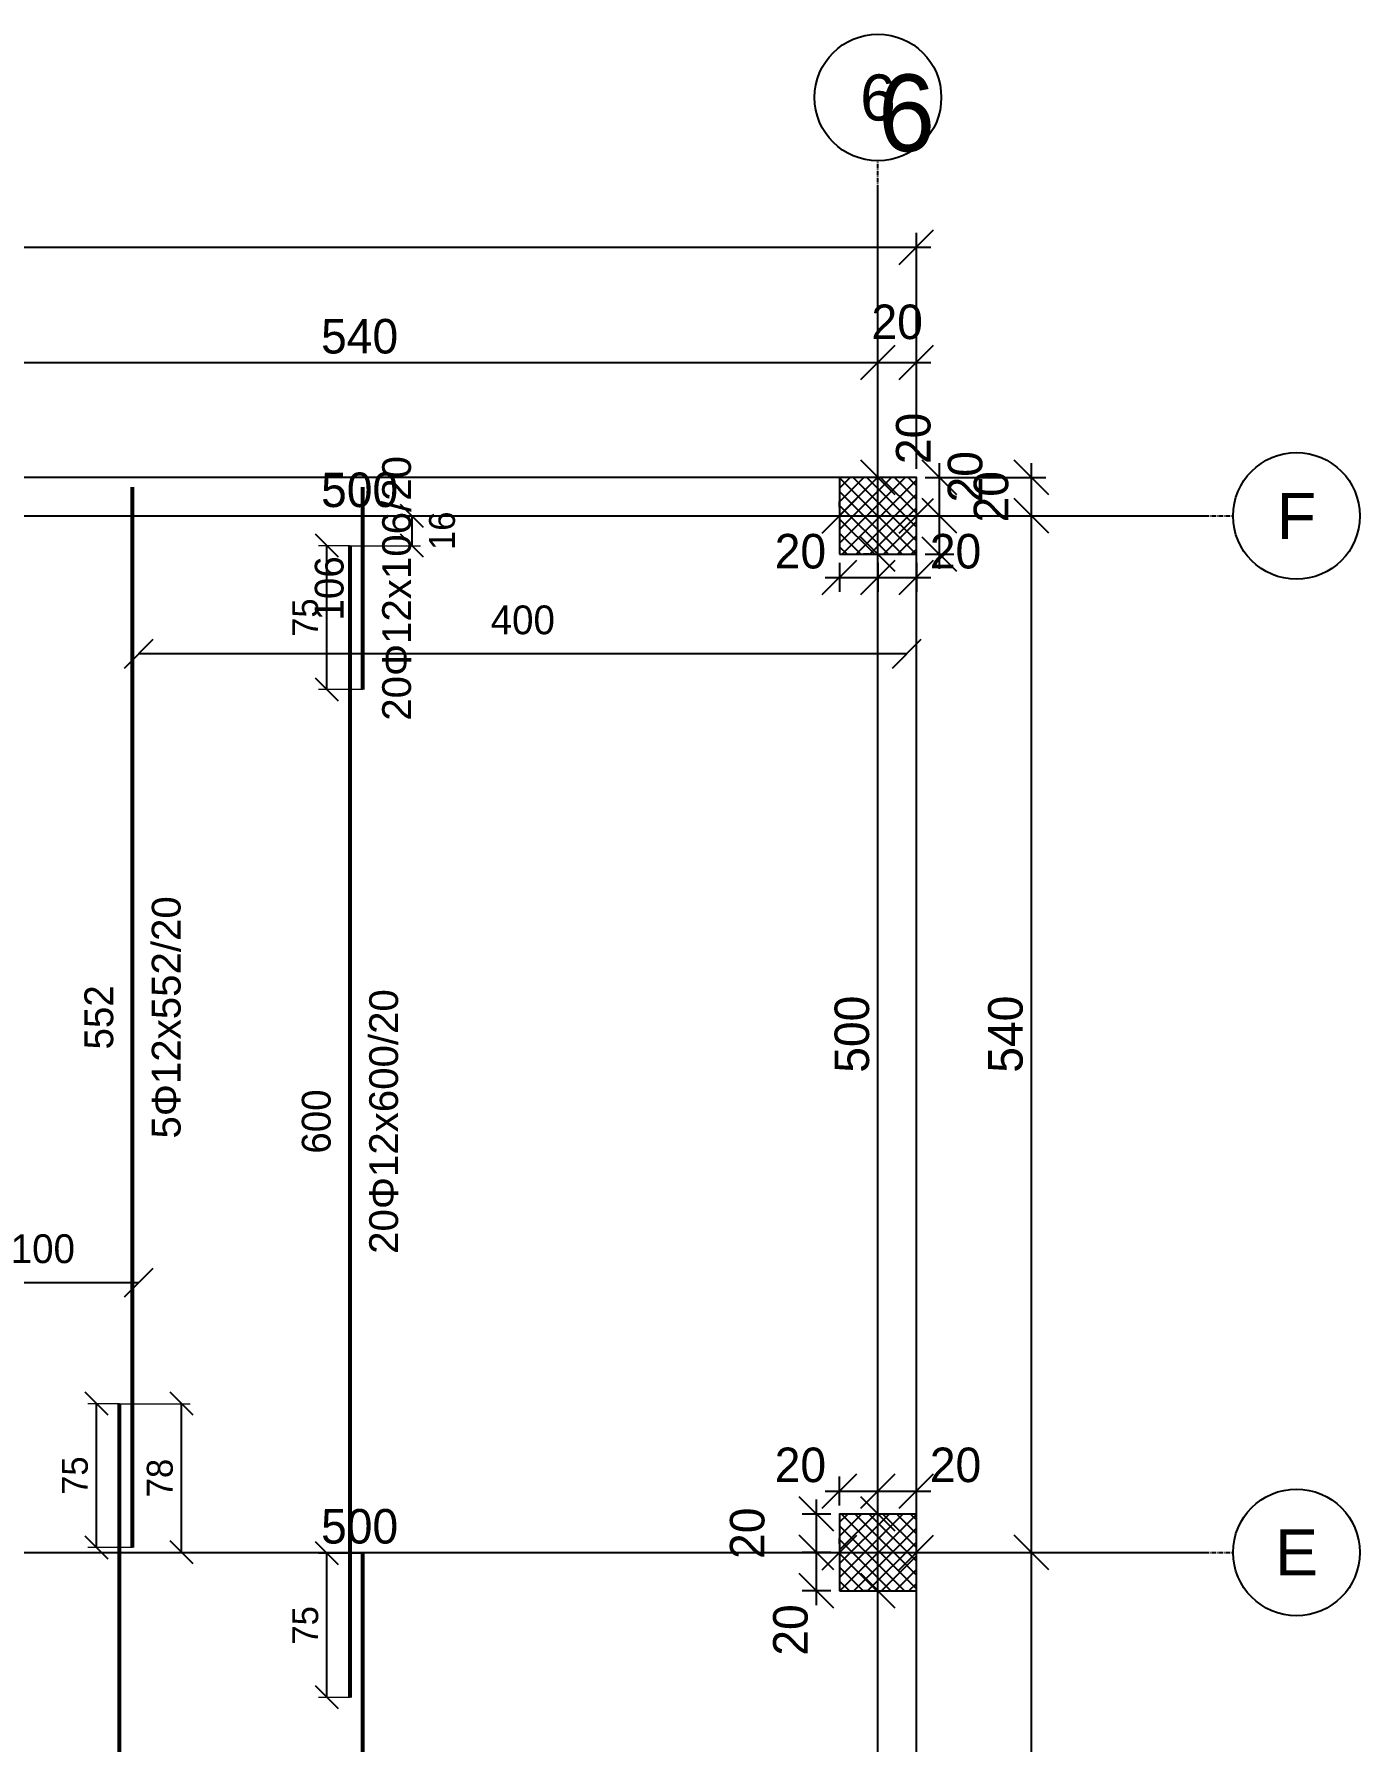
# Model space of a CAD drawing. Header units: centimetres. Extents: x -231 to 7431, y -4464 to 7215.
# Drawn here: x 6740 to 7431, y 2081 to 2971 of the extents above; entities that cross this region are included whole.
import ezdxf
from ezdxf.enums import TextEntityAlignment as Align

# ---------------------------------------------------------------- set-up
doc = ezdxf.new("R2010")
doc.units = ezdxf.units.CM
doc.linetypes.add('DASHDOT', pattern=[3.556, 2.54, -0.508, 0, -0.508])
for name, color, linetype in [('AXIS', 8, 'Continuous'), ('COLUMN', 3, 'Continuous'), ('FW_AXIS', 7, 'Continuous'), ('FW_COLUMN_HATCH', 8, 'Continuous'), ('FW_DIM', 7, 'Continuous'), ('REB_BOT_MESH_Y', 5, 'Continuous'), ('REB_BOT_MESH_Y_AXDIM', 5, 'Continuous'), ('REB_BOT_MESH_Y_LAP', 5, 'Continuous'), ('REB_BOT_MESH_Y_RANGE', 5, 'Continuous'), ('REB_BOT_MESH_Y_TEXT', 5, 'Continuous'), ('SLAB', 7, 'Continuous')]:
    doc.layers.add(name, color=color, linetype=linetype)
doc.styles.add('REBAR_TXT', font='arial.ttf')
doc.dimstyles.new('FW_DIM', dxfattribs={"dimtxt": 18, "dimasz": 9, "dimexe": 7.5, "dimexo": 4.5, "dimgap": 4.5, "dimtad": 1, "dimdec": 0, "dimtxsty": 'Standard', "dimtsz": 9, "dimcen": 2.5, "dimdle": 7.5, "dimclrd": 256, "dimclre": 256, "dimclrt": 7, "dimazin": 3, "dimtfac": 1, "dimtmove": 2, "dimatfit": 3})
doc.dimstyles.new('REBAR LAP', dxfattribs={"dimtxt": 13.5, "dimasz": 2.5, "dimexe": 4.5, "dimexo": 0, "dimgap": 4.5, "dimtad": 1, "dimdec": 0, "dimtxsty": 'Standard', "dimtsz": 6, "dimcen": 2.5, "dimclrd": 6, "dimclre": 6, "dimclrt": 7, "dimazin": 3, "dimtfac": 1, "dimtmove": 2, "dimatfit": 3, "dimlwd": 25, "dimlwe": 18})
doc.dimstyles.new('REBAR M-200', dxfattribs={"dimtxt": 15, "dimasz": 15, "dimexe": 25, "dimexo": 12.5, "dimgap": 10, "dimtad": 1, "dimdec": 0, "dimtxsty": 'Standard', "dimblk": 'NONE', "dimcen": 50, "dimse1": 1, "dimse2": 1, "dimclrd": 6, "dimclre": 6, "dimclrt": 7, "dimazin": 3, "dimtfac": 1, "dimtmove": 2, "dimatfit": 3, "dimldrblk": 'NONE', "dimlwd": 53})
doc.dimstyles.new('REBAR RANGE', dxfattribs={"dimtxt": 15, "dimasz": 2.5, "dimexe": 0, "dimexo": 0, "dimgap": 10, "dimtad": 1, "dimdec": 0, "dimtxsty": 'Standard', "dimtsz": 7.5, "dimcen": 2.5, "dimse1": 1, "dimse2": 1, "dimclrd": 6, "dimclre": 6, "dimclrt": 7, "dimazin": 3, "dimtfac": 1, "dimtmove": 2, "dimatfit": 3, "dimlwd": 25})

# ---------------------------------------------------------------- blocks, each defined once
blk = doc.blocks.new('*D740')
at = {"color": 6, "lineweight": 53}
blk.add_line((6911.75, 1579.5), (6911.75, 2179.5), dxfattribs=at)
at = {"layer": 'Defpoints'}
for p in [(6911.75, 2179.5), (6911.75, 1579.5), (6911.75, 1579.5)]:
    blk.add_point(p, dxfattribs=at)
at = {"layer": 'REB_BOT_MESH_Y', "color": 7, "insert": (6894.25, 1879.5), "char_height": 15, "attachment_point": 5, "rotation": 90}
blk.add_mtext('600', dxfattribs=at)
blk = doc.blocks.new('_NONE')
blk = doc.blocks.new('*D741')
at = {"color": 6, "lineweight": 53}
blk.add_line((6905, 2104.5), (6905, 2704.5), dxfattribs=at)
at = {"layer": 'Defpoints'}
for p in [(6905, 2704.5), (6905, 2104.5), (6905, 2104.5)]:
    blk.add_point(p, dxfattribs=at)
at = {"layer": 'REB_BOT_MESH_Y', "color": 7, "insert": (6887.5, 2404.5), "char_height": 15, "attachment_point": 5, "rotation": 90}
blk.add_mtext('600', dxfattribs=at)
blk = doc.blocks.new('*D742')
at = {"color": 6, "lineweight": 53}
blk.add_line((6911.75, 2629.5), (6911.75, 2735), dxfattribs=at)
at = {"layer": 'Defpoints'}
for p in [(6911.75, 2735), (6911.75, 2629.5), (6911.75, 2629.5)]:
    blk.add_point(p, dxfattribs=at)
at = {"layer": 'REB_BOT_MESH_Y', "color": 7, "insert": (6894.25, 2682.25), "char_height": 15, "attachment_point": 5, "rotation": 90}
blk.add_mtext('106', dxfattribs=at)
blk = doc.blocks.new('_OBLIQUE')
at = {"color": 0, "linetype": 'BYBLOCK'}
blk.add_line((-0.5, -0.5), (0.5, 0.5), dxfattribs=at)
blk = doc.blocks.new('*D749')
at = {"color": 6, "lineweight": 18}
for p, q in [((6911.75, 2179.5), (6888.5, 2179.5)), ((6905, 2104.5), (6888.5, 2104.5))]:
    blk.add_line(p, q, dxfattribs=at)
at = {"color": 6, "lineweight": 25}
blk.add_line((6893, 2104.5), (6893, 2179.5), dxfattribs=at)
at = {"layer": 'Defpoints'}
for p in [(6911.75, 2179.5), (6893, 2104.5), (6905, 2104.5)]:
    blk.add_point(p, dxfattribs=at)
at = {"layer": 'REB_BOT_MESH_Y_LAP', "color": 6, "xscale": 12, "yscale": 12, "rotation": 90}
for p in [(6893, 2179.5), (6893, 2104.5)]:
    blk.add_blockref('_OBLIQUE', p, dxfattribs=at)
at = {"layer": 'REB_BOT_MESH_Y_LAP', "color": 7, "insert": (6881.75, 2142), "char_height": 13.5, "attachment_point": 5, "rotation": 90}
blk.add_mtext('75', dxfattribs=at)
blk = doc.blocks.new('*D750')
at = {"color": 6, "lineweight": 18}
for p, q in [((6905, 2704.5), (6888.5, 2704.5)), ((6911.75, 2629.5), (6888.5, 2629.5))]:
    blk.add_line(p, q, dxfattribs=at)
at = {"color": 6, "lineweight": 25}
blk.add_line((6893, 2629.5), (6893, 2704.5), dxfattribs=at)
at = {"layer": 'Defpoints'}
for p in [(6905, 2704.5), (6893, 2629.5), (6911.75, 2629.5)]:
    blk.add_point(p, dxfattribs=at)
at = {"layer": 'REB_BOT_MESH_Y_LAP', "color": 6, "xscale": 12, "yscale": 12, "rotation": 90}
for p in [(6893, 2704.5), (6893, 2629.5)]:
    blk.add_blockref('_OBLIQUE', p, dxfattribs=at)
at = {"layer": 'REB_BOT_MESH_Y_LAP', "color": 7, "insert": (6881.75, 2667), "char_height": 13.5, "attachment_point": 5, "rotation": 90}
blk.add_mtext('75', dxfattribs=at)
blk = doc.blocks.new('*D751')
at = {"color": 6, "lineweight": 18}
for p, q in [((6905, 2720), (6941.75, 2720)), ((6905, 2704.5), (6941.75, 2704.5))]:
    blk.add_line(p, q, dxfattribs=at)
at = {"color": 6, "lineweight": 25}
blk.add_line((6937.25, 2720), (6937.25, 2704.5), dxfattribs=at)
at = {"layer": 'Defpoints'}
for p in [(6905, 2720), (6937.25, 2720), (6905, 2704.5)]:
    blk.add_point(p, dxfattribs=at)
at = {"layer": 'REB_BOT_MESH_Y_AXDIM', "color": 6, "xscale": 12, "yscale": 12, "rotation": 90}
for p in [(6937.25, 2720), (6937.25, 2704.5)]:
    blk.add_blockref('_OBLIQUE', p, dxfattribs=at)
at = {"layer": 'REB_BOT_MESH_Y_AXDIM', "color": 7, "insert": (6953, 2712.25), "char_height": 13.5, "attachment_point": 5, "rotation": 90}
blk.add_mtext('16', dxfattribs=at)
blk = doc.blocks.new('*D762')
at = {"color": 6, "lineweight": 53}
blk.add_line((6785, 1657.5), (6785, 2257.5), dxfattribs=at)
at = {"layer": 'Defpoints'}
for p in [(6785, 2257.5), (6785, 1657.5), (6785, 1657.5)]:
    blk.add_point(p, dxfattribs=at)
at = {"layer": 'REB_BOT_MESH_Y', "color": 7, "insert": (6767.5, 1957.5), "char_height": 15, "attachment_point": 5, "rotation": 90}
blk.add_mtext('600', dxfattribs=at)
blk = doc.blocks.new('*D763')
at = {"color": 6, "lineweight": 53}
blk.add_line((6791.75, 2182.5), (6791.75, 2735), dxfattribs=at)
at = {"layer": 'Defpoints'}
for p in [(6791.75, 2735), (6791.75, 2182.5), (6791.75, 2182.5)]:
    blk.add_point(p, dxfattribs=at)
at = {"layer": 'REB_BOT_MESH_Y', "color": 7, "insert": (6774.25, 2458.75), "char_height": 15, "attachment_point": 5, "rotation": 90}
blk.add_mtext('552', dxfattribs=at)
blk = doc.blocks.new('*D768')
at = {"color": 6, "lineweight": 18}
for p, q in [((6785, 2257.5), (6768.5, 2257.5)), ((6791.75, 2182.5), (6768.5, 2182.5))]:
    blk.add_line(p, q, dxfattribs=at)
at = {"color": 6, "lineweight": 25}
blk.add_line((6773, 2182.5), (6773, 2257.5), dxfattribs=at)
at = {"layer": 'Defpoints'}
for p in [(6785, 2257.5), (6773, 2182.5), (6791.75, 2182.5)]:
    blk.add_point(p, dxfattribs=at)
at = {"layer": 'REB_BOT_MESH_Y_LAP', "color": 6, "xscale": 12, "yscale": 12, "rotation": 90}
for p in [(6773, 2257.5), (6773, 2182.5)]:
    blk.add_blockref('_OBLIQUE', p, dxfattribs=at)
at = {"layer": 'REB_BOT_MESH_Y_LAP', "color": 7, "insert": (6761.75, 2220), "char_height": 13.5, "attachment_point": 5, "rotation": 90}
blk.add_mtext('75', dxfattribs=at)
blk = doc.blocks.new('*D769')
at = {"color": 6, "lineweight": 18}
for p, q in [((6785, 2257.5), (6821.75, 2257.5)), ((6785, 2180), (6821.75, 2180))]:
    blk.add_line(p, q, dxfattribs=at)
at = {"color": 6, "lineweight": 25}
blk.add_line((6817.25, 2180), (6817.25, 2257.5), dxfattribs=at)
at = {"layer": 'Defpoints'}
for p in [(6785, 2257.5), (6785, 2180), (6817.25, 2180)]:
    blk.add_point(p, dxfattribs=at)
at = {"layer": 'REB_BOT_MESH_Y_AXDIM', "color": 6, "xscale": 12, "yscale": 12, "rotation": 90}
for p in [(6817.25, 2257.5), (6817.25, 2180)]:
    blk.add_blockref('_OBLIQUE', p, dxfattribs=at)
at = {"layer": 'REB_BOT_MESH_Y_AXDIM', "color": 7, "insert": (6806, 2218.75), "char_height": 13.5, "attachment_point": 5, "rotation": 90}
blk.add_mtext('78', dxfattribs=at)
blk = doc.blocks.new('*D784')
at = {"color": 6, "lineweight": 25}
blk.add_line((6795, 2648.25), (7195, 2648.25), dxfattribs=at)
at = {"layer": 'Defpoints'}
for p in [(6795, 2648.25), (6795, 2648.25), (7195, 2648.25)]:
    blk.add_point(p, dxfattribs=at)
at = {"layer": 'REB_BOT_MESH_Y_RANGE', "color": 6, "xscale": 15, "yscale": 15}
for p in [(6795, 2648.25), (7195, 2648.25)]:
    blk.add_blockref('_OBLIQUE', p, dxfattribs=at)
at = {"layer": 'REB_BOT_MESH_Y_RANGE', "color": 7, "insert": (6995, 2665.75), "char_height": 15, "attachment_point": 5}
blk.add_mtext('400', dxfattribs=at)
blk = doc.blocks.new('*D785')
at = {"color": 6, "lineweight": 25}
blk.add_line((6795, 2648.25), (7195, 2648.25), dxfattribs=at)
at = {"layer": 'Defpoints'}
for p in [(6795, 2648.25), (6795, 2648.25), (7195, 2648.25)]:
    blk.add_point(p, dxfattribs=at)
at = {"layer": 'REB_BOT_MESH_Y_RANGE', "color": 6, "xscale": 15, "yscale": 15}
for p in [(6795, 2648.25), (7195, 2648.25)]:
    blk.add_blockref('_OBLIQUE', p, dxfattribs=at)
at = {"layer": 'REB_BOT_MESH_Y_RANGE', "color": 7, "insert": (6995, 2665.75), "char_height": 15, "attachment_point": 5}
blk.add_mtext('400', dxfattribs=at)
blk = doc.blocks.new('*D792')
at = {"color": 6, "lineweight": 25}
blk.add_line((6695, 2320.625), (6795, 2320.625), dxfattribs=at)
at = {"layer": 'Defpoints'}
for p in [(6695, 2320.625), (6695, 2320.625), (6795, 2320.625)]:
    blk.add_point(p, dxfattribs=at)
at = {"layer": 'REB_BOT_MESH_Y_RANGE', "color": 6, "xscale": 15, "yscale": 15}
for p in [(6695, 2320.625), (6795, 2320.625)]:
    blk.add_blockref('_OBLIQUE', p, dxfattribs=at)
at = {"layer": 'REB_BOT_MESH_Y_RANGE', "color": 7, "insert": (6745, 2338.125), "char_height": 15, "attachment_point": 5}
blk.add_mtext('100', dxfattribs=at)
blk = doc.blocks.new('*D919')
for p, q in [((7160, 2204.5), (7160, 2219.5)), ((7180, 2204.5), (7180, 2219.5)), ((7152.5, 2212), (7187.5, 2212))]:
    blk.add_line(p, q)
at = {"layer": 'Defpoints'}
for p in [(7160, 2212), (7160, 2200), (7180, 2200)]:
    blk.add_point(p, dxfattribs=at)
at = {"layer": 'FW_DIM', "xscale": 18, "yscale": 18}
for p in [(7160, 2212), (7180, 2212)]:
    blk.add_blockref('_OBLIQUE', p, dxfattribs=at)
at = {"layer": 'FW_DIM', "color": 7, "insert": (7139.6, 2225.5), "char_height": 18, "attachment_point": 5}
blk.add_mtext('20', dxfattribs=at)
blk = doc.blocks.new('*D920')
for p, q in [((7180, 2204.5), (7180, 2219.5)), ((7200, 2204.5), (7200, 2219.5)), ((7172.5, 2212), (7207.5, 2212))]:
    blk.add_line(p, q)
at = {"layer": 'Defpoints'}
for p in [(7180, 2212), (7180, 2200), (7200, 2200)]:
    blk.add_point(p, dxfattribs=at)
at = {"layer": 'FW_DIM', "xscale": 18, "yscale": 18}
for p in [(7180, 2212), (7200, 2212)]:
    blk.add_blockref('_OBLIQUE', p, dxfattribs=at)
at = {"layer": 'FW_DIM', "color": 7, "insert": (7220.4, 2225.5), "char_height": 18, "attachment_point": 5}
blk.add_mtext('20', dxfattribs=at)
blk = doc.blocks.new('*D921')
for p, q in [((7155.5, 2180), (7140.5, 2180)), ((7148, 2152.5), (7148, 2187.5)), ((7155.5, 2160), (7140.5, 2160))]:
    blk.add_line(p, q)
at = {"layer": 'Defpoints'}
for p in [(7160, 2180), (7148, 2160), (7160, 2160)]:
    blk.add_point(p, dxfattribs=at)
at = {"layer": 'FW_DIM', "xscale": 18, "yscale": 18, "rotation": 90}
for p in [(7148, 2180), (7148, 2160)]:
    blk.add_blockref('_OBLIQUE', p, dxfattribs=at)
at = {"layer": 'FW_DIM', "color": 7, "insert": (7134.5, 2139.6), "char_height": 18, "attachment_point": 5, "rotation": 90}
blk.add_mtext('20', dxfattribs=at)
blk = doc.blocks.new('*D922')
for p, q in [((7148, 2172.5), (7148, 2207.5)), ((7155.5, 2200), (7140.5, 2200)), ((7155.5, 2180), (7140.5, 2180))]:
    blk.add_line(p, q)
at = {"layer": 'Defpoints'}
for p in [(7160, 2200), (7148, 2180), (7160, 2180)]:
    blk.add_point(p, dxfattribs=at)
at = {"layer": 'FW_DIM', "xscale": 18, "yscale": 18, "rotation": 90}
for p in [(7148, 2200), (7148, 2180)]:
    blk.add_blockref('_OBLIQUE', p, dxfattribs=at)
at = {"layer": 'FW_DIM', "color": 7, "insert": (7112, 2190), "char_height": 18, "attachment_point": 5, "rotation": 90}
blk.add_mtext('20', dxfattribs=at)
blk = doc.blocks.new('*D923')
for p, q in [((7152.5, 2688), (7187.5, 2688)), ((7160, 2695.5), (7160, 2680.5)), ((7180, 2695.5), (7180, 2680.5))]:
    blk.add_line(p, q)
at = {"layer": 'Defpoints'}
for p in [(7160, 2700), (7180, 2700), (7160, 2688)]:
    blk.add_point(p, dxfattribs=at)
at = {"layer": 'FW_DIM', "xscale": 18, "yscale": 18}
for p in [(7160, 2688), (7180, 2688)]:
    blk.add_blockref('_OBLIQUE', p, dxfattribs=at)
at = {"layer": 'FW_DIM', "color": 7, "insert": (7139.6, 2701.5), "char_height": 18, "attachment_point": 5}
blk.add_mtext('20', dxfattribs=at)
blk = doc.blocks.new('*D924')
for p, q in [((7172.5, 2688), (7207.5, 2688)), ((7180, 2695.5), (7180, 2680.5)), ((7200, 2695.5), (7200, 2680.5))]:
    blk.add_line(p, q)
at = {"layer": 'Defpoints'}
for p in [(7180, 2700), (7200, 2700), (7180, 2688)]:
    blk.add_point(p, dxfattribs=at)
at = {"layer": 'FW_DIM', "xscale": 18, "yscale": 18}
for p in [(7180, 2688), (7200, 2688)]:
    blk.add_blockref('_OBLIQUE', p, dxfattribs=at)
at = {"layer": 'FW_DIM', "color": 7, "insert": (7220.4, 2701.5), "char_height": 18, "attachment_point": 5}
blk.add_mtext('20', dxfattribs=at)
blk = doc.blocks.new('*D925')
for p, q in [((7212, 2692.5), (7212, 2727.5)), ((7204.5, 2720), (7219.5, 2720)), ((7204.5, 2700), (7219.5, 2700))]:
    blk.add_line(p, q)
at = {"layer": 'Defpoints'}
for p in [(7200, 2720), (7200, 2700), (7212, 2700)]:
    blk.add_point(p, dxfattribs=at)
at = {"layer": 'FW_DIM', "xscale": 18, "yscale": 18, "rotation": 90}
for p in [(7212, 2720), (7212, 2700)]:
    blk.add_blockref('_OBLIQUE', p, dxfattribs=at)
at = {"layer": 'FW_DIM', "color": 7, "insert": (7225.5, 2740.4), "char_height": 18, "attachment_point": 5, "rotation": 90}
blk.add_mtext('20', dxfattribs=at)
blk = doc.blocks.new('*D926')
for p, q in [((7212, 2712.5), (7212, 2747.5)), ((7204.5, 2740), (7219.5, 2740)), ((7204.5, 2720), (7219.5, 2720))]:
    blk.add_line(p, q)
at = {"layer": 'Defpoints'}
for p in [(7200, 2740), (7200, 2720), (7212, 2720)]:
    blk.add_point(p, dxfattribs=at)
at = {"layer": 'FW_DIM', "xscale": 18, "yscale": 18, "rotation": 90}
for p in [(7212, 2740), (7212, 2720)]:
    blk.add_blockref('_OBLIQUE', p, dxfattribs=at)
at = {"layer": 'FW_DIM', "color": 7, "insert": (7198.5, 2760.4), "char_height": 18, "attachment_point": 5, "rotation": 90}
blk.add_mtext('20', dxfattribs=at)
blk = doc.blocks.new('*D976')
for p, q in [((6652.5, 2180), (7167.5, 2180)), ((6660, 2184.5), (6660, 2187.5)), ((7160, 2184.5), (7160, 2187.5))]:
    blk.add_line(p, q)
at = {"layer": 'Defpoints'}
for p in [(6660, 2180), (6660, 2180), (7160, 2180)]:
    blk.add_point(p, dxfattribs=at)
at = {"layer": 'FW_DIM', "xscale": 18, "yscale": 18}
for p in [(6660, 2180), (7160, 2180)]:
    blk.add_blockref('_OBLIQUE', p, dxfattribs=at)
at = {"layer": 'FW_DIM', "color": 7, "insert": (6910, 2193.5), "char_height": 18, "attachment_point": 5}
blk.add_mtext('500', dxfattribs=at)
blk = doc.blocks.new('*D977')
for p, q in [((7152.5, 2180), (7207.5, 2180)), ((7160, 2184.5), (7160, 2187.5)), ((7200, 2184.5), (7200, 2187.5))]:
    blk.add_line(p, q)
at = {"layer": 'Defpoints'}
for p in [(7160, 2180), (7160, 2180), (7200, 2180)]:
    blk.add_point(p, dxfattribs=at)
at = {"layer": 'FW_DIM', "xscale": 18, "yscale": 18}
for p in [(7160, 2180), (7200, 2180)]:
    blk.add_blockref('_OBLIQUE', p, dxfattribs=at)
blk = doc.blocks.new('*D987')
for p, q in [((6660, 2724.5), (6660, 2727.5)), ((7160, 2724.5), (7160, 2727.5)), ((6652.5, 2720), (7167.5, 2720))]:
    blk.add_line(p, q)
at = {"layer": 'Defpoints'}
for p in [(6660, 2720), (6660, 2720), (7160, 2720)]:
    blk.add_point(p, dxfattribs=at)
at = {"layer": 'FW_DIM', "xscale": 18, "yscale": 18}
for p in [(6660, 2720), (7160, 2720)]:
    blk.add_blockref('_OBLIQUE', p, dxfattribs=at)
at = {"layer": 'FW_DIM', "color": 7, "insert": (6910, 2733.5), "char_height": 18, "attachment_point": 5}
blk.add_mtext('500', dxfattribs=at)
blk = doc.blocks.new('*D988')
for p, q in [((7160, 2724.5), (7160, 2727.5)), ((7200, 2724.5), (7200, 2727.5)), ((7152.5, 2720), (7207.5, 2720))]:
    blk.add_line(p, q)
at = {"layer": 'Defpoints'}
for p in [(7160, 2720), (7160, 2720), (7200, 2720)]:
    blk.add_point(p, dxfattribs=at)
at = {"layer": 'FW_DIM', "xscale": 18, "yscale": 18}
for p in [(7160, 2720), (7200, 2720)]:
    blk.add_blockref('_OBLIQUE', p, dxfattribs=at)
blk = doc.blocks.new('*D1047')
for p, q in [((7180, 1652.5), (7180, 2167.5)), ((7175.5, 2160), (7172.5, 2160)), ((7175.5, 1660), (7172.5, 1660))]:
    blk.add_line(p, q)
at = {"layer": 'Defpoints'}
for p in [(7180, 2160), (7180, 1660), (7180, 1660)]:
    blk.add_point(p, dxfattribs=at)
at = {"layer": 'FW_DIM', "xscale": 18, "yscale": 18, "rotation": 90}
for p in [(7180, 2160), (7180, 1660)]:
    blk.add_blockref('_OBLIQUE', p, dxfattribs=at)
at = {"layer": 'FW_DIM', "color": 7, "insert": (7166.5, 1910), "char_height": 18, "attachment_point": 5, "rotation": 90}
blk.add_mtext('500', dxfattribs=at)
blk = doc.blocks.new('*D1048')
for p, q in [((7180, 2152.5), (7180, 2207.5)), ((7175.5, 2200), (7172.5, 2200)), ((7175.5, 2160), (7172.5, 2160))]:
    blk.add_line(p, q)
at = {"layer": 'Defpoints'}
for p in [(7180, 2200), (7180, 2160), (7180, 2160)]:
    blk.add_point(p, dxfattribs=at)
at = {"layer": 'FW_DIM', "xscale": 18, "yscale": 18, "rotation": 90}
for p in [(7180, 2200), (7180, 2160)]:
    blk.add_blockref('_OBLIQUE', p, dxfattribs=at)
blk = doc.blocks.new('*D1049')
for p, q in [((7180, 2192.5), (7180, 2707.5)), ((7175.5, 2700), (7172.5, 2700)), ((7175.5, 2200), (7172.5, 2200))]:
    blk.add_line(p, q)
at = {"layer": 'Defpoints'}
for p in [(7180, 2700), (7180, 2200), (7180, 2200)]:
    blk.add_point(p, dxfattribs=at)
at = {"layer": 'FW_DIM', "xscale": 18, "yscale": 18, "rotation": 90}
for p in [(7180, 2700), (7180, 2200)]:
    blk.add_blockref('_OBLIQUE', p, dxfattribs=at)
at = {"layer": 'FW_DIM', "color": 7, "insert": (7166.5, 2450), "char_height": 18, "attachment_point": 5, "rotation": 90}
blk.add_mtext('500', dxfattribs=at)
blk = doc.blocks.new('*D1050')
for p, q in [((7180, 2692.5), (7180, 2747.5)), ((7175.5, 2740), (7172.5, 2740)), ((7175.5, 2700), (7172.5, 2700))]:
    blk.add_line(p, q)
at = {"layer": 'Defpoints'}
for p in [(7180, 2740), (7180, 2700), (7180, 2700)]:
    blk.add_point(p, dxfattribs=at)
at = {"layer": 'FW_DIM', "xscale": 18, "yscale": 18, "rotation": 90}
for p in [(7180, 2740), (7180, 2700)]:
    blk.add_blockref('_OBLIQUE', p, dxfattribs=at)
blk = doc.blocks.new('*D1056')
for p, q in [((6640, 2744.5), (6640, 2807.5)), ((7180, 2744.5), (7180, 2807.5)), ((6632.5, 2800), (7187.5, 2800))]:
    blk.add_line(p, q)
at = {"layer": 'Defpoints'}
for p in [(6640, 2800), (6640, 2740), (7180, 2740)]:
    blk.add_point(p, dxfattribs=at)
at = {"layer": 'FW_DIM', "xscale": 18, "yscale": 18}
for p in [(6640, 2800), (7180, 2800)]:
    blk.add_blockref('_OBLIQUE', p, dxfattribs=at)
at = {"layer": 'FW_DIM', "color": 7, "insert": (6910, 2813.5), "char_height": 18, "attachment_point": 5}
blk.add_mtext('540', dxfattribs=at)
blk = doc.blocks.new('*D1057')
for p, q in [((7180, 2744.5), (7180, 2807.5)), ((7200, 2744.5), (7200, 2807.5)), ((7172.5, 2800), (7207.5, 2800))]:
    blk.add_line(p, q)
at = {"layer": 'Defpoints'}
for p in [(7180, 2800), (7180, 2740), (7200, 2740)]:
    blk.add_point(p, dxfattribs=at)
at = {"layer": 'FW_DIM', "xscale": 18, "yscale": 18}
for p in [(7180, 2800), (7200, 2800)]:
    blk.add_blockref('_OBLIQUE', p, dxfattribs=at)
at = {"layer": 'FW_DIM', "color": 7, "insert": (7190, 2821), "char_height": 18, "attachment_point": 5}
blk.add_mtext('20', dxfattribs=at)
blk = doc.blocks.new('*D1065')
for p, q in [((4460, 2744.5), (4460, 2867.5)), ((7200, 2744.5), (7200, 2867.5)), ((4452.5, 2860), (7207.5, 2860))]:
    blk.add_line(p, q)
at = {"layer": 'Defpoints'}
for p in [(4460, 2860), (4460, 2740), (7200, 2740)]:
    blk.add_point(p, dxfattribs=at)
at = {"layer": 'FW_DIM', "xscale": 18, "yscale": 18}
for p in [(4460, 2860), (7200, 2860)]:
    blk.add_blockref('_OBLIQUE', p, dxfattribs=at)
at = {"layer": 'FW_DIM', "color": 7, "insert": (5830, 2873.5), "char_height": 18, "attachment_point": 5}
blk.add_mtext('2740', dxfattribs=at)
blk = doc.blocks.new('*D1077')
for p, q in [((7204.5, 2180), (7267.5, 2180)), ((7260, 1632.5), (7260, 2187.5)), ((7204.5, 1640), (7267.5, 1640))]:
    blk.add_line(p, q)
at = {"layer": 'Defpoints'}
for p in [(7200, 2180), (7200, 1640), (7260, 1640)]:
    blk.add_point(p, dxfattribs=at)
at = {"layer": 'FW_DIM', "xscale": 18, "yscale": 18, "rotation": 90}
for p in [(7260, 2180), (7260, 1640)]:
    blk.add_blockref('_OBLIQUE', p, dxfattribs=at)
at = {"layer": 'FW_DIM', "color": 7, "insert": (7246.5, 1910), "char_height": 18, "attachment_point": 5, "rotation": 90}
blk.add_mtext('540', dxfattribs=at)
blk = doc.blocks.new('*D1078')
for p, q in [((7260, 2172.5), (7260, 2727.5)), ((7204.5, 2720), (7267.5, 2720)), ((7204.5, 2180), (7267.5, 2180))]:
    blk.add_line(p, q)
at = {"layer": 'Defpoints'}
for p in [(7200, 2720), (7200, 2180), (7260, 2180)]:
    blk.add_point(p, dxfattribs=at)
at = {"layer": 'FW_DIM', "xscale": 18, "yscale": 18, "rotation": 90}
for p in [(7260, 2720), (7260, 2180)]:
    blk.add_blockref('_OBLIQUE', p, dxfattribs=at)
at = {"layer": 'FW_DIM', "color": 7, "insert": (7246.5, 2450), "char_height": 18, "attachment_point": 5, "rotation": 90}
blk.add_mtext('540', dxfattribs=at)
blk = doc.blocks.new('*D1079')
for p, q in [((7260, 2712.5), (7260, 2747.5)), ((7204.5, 2740), (7267.5, 2740)), ((7204.5, 2720), (7267.5, 2720))]:
    blk.add_line(p, q)
at = {"layer": 'Defpoints'}
for p in [(7200, 2740), (7200, 2720), (7260, 2720)]:
    blk.add_point(p, dxfattribs=at)
at = {"layer": 'FW_DIM', "xscale": 18, "yscale": 18, "rotation": 90}
for p in [(7260, 2740), (7260, 2720)]:
    blk.add_blockref('_OBLIQUE', p, dxfattribs=at)
at = {"layer": 'FW_DIM', "color": 7, "insert": (7239, 2730), "char_height": 18, "attachment_point": 5, "rotation": 90}
blk.add_mtext('20', dxfattribs=at)

msp = doc.modelspace()

# ---------------------------------------------------------------- hatches: boundary and pattern name
at = {"layer": 'FW_COLUMN_HATCH'}
h = msp.add_hatch(dxfattribs=at)
h.set_pattern_fill('ANSI37', scale=1.6)
h.paths.add_polyline_path([(7160, 2700), (7160, 2740), (7200, 2740), (7200, 2700), (7160, 2700)])
h = msp.add_hatch(dxfattribs=at)
h.set_pattern_fill('ANSI37', scale=1.6)
h.paths.add_polyline_path([(7160, 2160), (7160, 2200), (7200, 2200), (7200, 2160), (7160, 2160)])

# ---------------------------------------------------------------- linework, layer by layer
at = {"layer": 'AXIS'}
for p, q in [((7180, -150), (7180, 2890)), ((4310, 2720), (7350, 2720)), ((4310, 2180), (7350, 2180))]:
    msp.add_line(p, q, dxfattribs=at)
at = {"layer": 'COLUMN'}
for points in [[(7160, 2700), (7200, 2700), (7200, 2740), (7160, 2740)], [(7160, 2160), (7200, 2160), (7200, 2200), (7160, 2200)]]:
    msp.add_lwpolyline(points, close=True, dxfattribs=at)
at = {"layer": 'FW_AXIS', "linetype": 'DASHDOT'}
for p, q in [((7180, 2890), (7180, 2905)), ((7350, 2720), (7365, 2720)), ((7350, 2180), (7365, 2180))]:
    msp.add_line(p, q, dxfattribs=at)
at = {"layer": 'FW_AXIS'}
for centre in [(7180, 2938), (7398, 2720), (7398, 2180)]:
    msp.add_circle(centre, 33, dxfattribs=at)
at = {"layer": 'SLAB'}
msp.add_lwpolyline([(4460, 0), (7200, 0), (7200, 2740), (4460, 2740)], close=True, dxfattribs=at)

# ---------------------------------------------------------------- texts
at = {"layer": 'AXIS'}
msp.add_text('6', height=40, dxfattribs=at).set_placement((7180, 2910))
at = {"layer": 'FW_AXIS', "color": 7, "style": 'REBAR_TXT'}
for s, p in [('6', (7180, 2938)), ('F', (7398, 2720)), ('E', (7398, 2180))]:
    msp.add_text(s, height=24, dxfattribs=at).set_placement(p, align=Align.MIDDLE_CENTER)
at = {"layer": 'REB_BOT_MESH_Y_TEXT', "color": 7, "style": 'REBAR_TXT'}
for s, p in [('20Φ12x106/20', (6921.75, 2682.25)), ('5Φ12x552/20', (6801.75, 2458.75)), ('20Φ12x600/20', (6915, 2404.5))]:
    msp.add_text(s, height=15, rotation=90, dxfattribs=at).set_placement(p, align=Align.TOP_CENTER)

# ---------------------------------------------------------------- dimensions: what is measured, and where the dimension line sits
at = {"layer": 'FW_DIM'}
for base, p1, p2, picture, middle in [((4460, 2860), (4460, 2740), (7200, 2740), '*D1065', (5830, 2873.5)), ((7180, 2800), (7180, 2740), (7200, 2740), '*D1057', (7190, 2821)), ((6640, 2800), (6640, 2740), (7180, 2740), '*D1056', (6910, 2813.5))]:
    dim = msp.add_linear_dim(base=base, p1=p1, p2=p2, dimstyle='FW_DIM', dxfattribs=at)
    dim.commit()
    dim.dimension.update_dxf_attribs({"geometry": picture, "text_midpoint": middle})
for base, p1, p2, text, picture, middle in [((7212, 2720), (7200, 2720), (7200, 2740), '20', '*D926', (7198.5, 2760.4)), ((7212, 2700), (7200, 2700), (7200, 2720), '20', '*D925', (7225.5, 2740.4)), ((7180, 2700), (7180, 2700), (7180, 2740), ' ', '*D1050', (7180, 2720)), ((7180, 2200), (7180, 2200), (7180, 2700), '500', '*D1049', (7166.5, 2450)), ((7148, 2180), (7160, 2180), (7160, 2200), '20', '*D922', (7112, 2190)), ((7180, 2160), (7180, 2160), (7180, 2200), ' ', '*D1048', (7180, 2180)), ((7148, 2160), (7160, 2160), (7160, 2180), '20', '*D921', (7134.5, 2139.6)), ((7180, 1660), (7180, 1660), (7180, 2160), '500', '*D1047', (7166.5, 1910))]:
    dim = msp.add_linear_dim(base=base, p1=p1, p2=p2, angle=90, text=text, dimstyle='FW_DIM', override={"dimtmove": 2}, dxfattribs=at)
    dim.commit()
    dim.dimension.update_dxf_attribs({"geometry": picture, "text_midpoint": middle, "dimtype": 160})
for base, p1, p2, text, picture, middle in [((6660, 2720), (6660, 2720), (7160, 2720), '500', '*D987', (6910, 2733.5)), ((7160, 2720), (7160, 2720), (7200, 2720), ' ', '*D988', (7180, 2720)), ((7160, 2688), (7160, 2700), (7180, 2700), '20', '*D923', (7139.6, 2701.5)), ((7180, 2688), (7180, 2700), (7200, 2700), '20', '*D924', (7220.4, 2701.5)), ((7160, 2212), (7160, 2200), (7180, 2200), '20', '*D919', (7139.6, 2225.5)), ((7180, 2212), (7180, 2200), (7200, 2200), '20', '*D920', (7220.4, 2225.5)), ((6660, 2180), (6660, 2180), (7160, 2180), '500', '*D976', (6910, 2193.5)), ((7160, 2180), (7160, 2180), (7200, 2180), ' ', '*D977', (7180, 2180))]:
    dim = msp.add_linear_dim(base=base, p1=p1, p2=p2, text=text, dimstyle='FW_DIM', override={"dimtmove": 2}, dxfattribs=at)
    dim.commit()
    dim.dimension.update_dxf_attribs({"geometry": picture, "text_midpoint": middle, "dimtype": 160})
for base, p1, p2, picture, middle in [((7260, 2720), (7200, 2720), (7200, 2740), '*D1079', (7239, 2730)), ((7260, 2180), (7200, 2180), (7200, 2720), '*D1078', (7246.5, 2450)), ((7260, 1640), (7200, 1640), (7200, 2180), '*D1077', (7246.5, 1910))]:
    dim = msp.add_linear_dim(base=base, p1=p1, p2=p2, angle=90, dimstyle='FW_DIM', dxfattribs=at)
    dim.commit()
    dim.dimension.update_dxf_attribs({"geometry": picture, "text_midpoint": middle})
at = {"layer": 'REB_BOT_MESH_Y'}
for base, p1, p2, picture, middle in [((6791.75, 2182.5), (6791.75, 2182.5), (6791.75, 2735), '*D763', (6774.25, 2458.75)), ((6911.75, 2629.5), (6911.75, 2629.5), (6911.75, 2735), '*D742', (6894.25, 2682.25)), ((6905, 2104.5), (6905, 2104.5), (6905, 2704.5), '*D741', (6887.5, 2404.5)), ((6785, 1657.5), (6785, 1657.5), (6785, 2257.5), '*D762', (6767.5, 1957.5)), ((6911.75, 1579.5), (6911.75, 1579.5), (6911.75, 2179.5), '*D740', (6894.25, 1879.5))]:
    dim = msp.add_linear_dim(base=base, p1=p1, p2=p2, angle=90, dimstyle='REBAR M-200', dxfattribs=at)
    dim.commit()
    dim.dimension.update_dxf_attribs({"geometry": picture, "text_midpoint": middle})
at = {"layer": 'REB_BOT_MESH_Y_AXDIM'}
for base, p1, p2, picture, middle in [((6937.25, 2720), (6905, 2720), (6905, 2704.5), '*D751', (6953, 2712.25)), ((6817.25, 2180), (6785, 2180), (6785, 2257.5), '*D769', (6806, 2218.75))]:
    dim = msp.add_linear_dim(base=base, p1=p1, p2=p2, angle=90, dimstyle='REBAR LAP', dxfattribs=at)
    dim.commit()
    dim.dimension.update_dxf_attribs({"geometry": picture, "text_midpoint": middle})
at = {"layer": 'REB_BOT_MESH_Y_LAP'}
for base, p1, p2, picture, middle in [((6893, 2629.5), (6911.75, 2629.5), (6905, 2704.5), '*D750', (6881.75, 2667)), ((6773, 2182.5), (6791.75, 2182.5), (6785, 2257.5), '*D768', (6761.75, 2220)), ((6893, 2104.5), (6905, 2104.5), (6911.75, 2179.5), '*D749', (6881.75, 2142))]:
    dim = msp.add_linear_dim(base=base, p1=p1, p2=p2, angle=90, dimstyle='REBAR LAP', dxfattribs=at)
    dim.commit()
    dim.dimension.update_dxf_attribs({"geometry": picture, "text_midpoint": middle})
at = {"layer": 'REB_BOT_MESH_Y_RANGE'}
for base, p1, p2, picture, middle in [((6795, 2648.25), (6795, 2648.25), (7195, 2648.25), '*D784', (6995, 2665.75)), ((6795, 2648.25), (6795, 2648.25), (7195, 2648.25), '*D785', (6995, 2665.75)), ((6695, 2320.62), (6695, 2320.62), (6795, 2320.62), '*D792', (6745, 2338.12))]:
    dim = msp.add_linear_dim(base=base, p1=p1, p2=p2, dimstyle='REBAR RANGE', dxfattribs=at)
    dim.commit()
    dim.dimension.update_dxf_attribs({"geometry": picture, "text_midpoint": middle})

doc.saveas('drawing.dxf')
